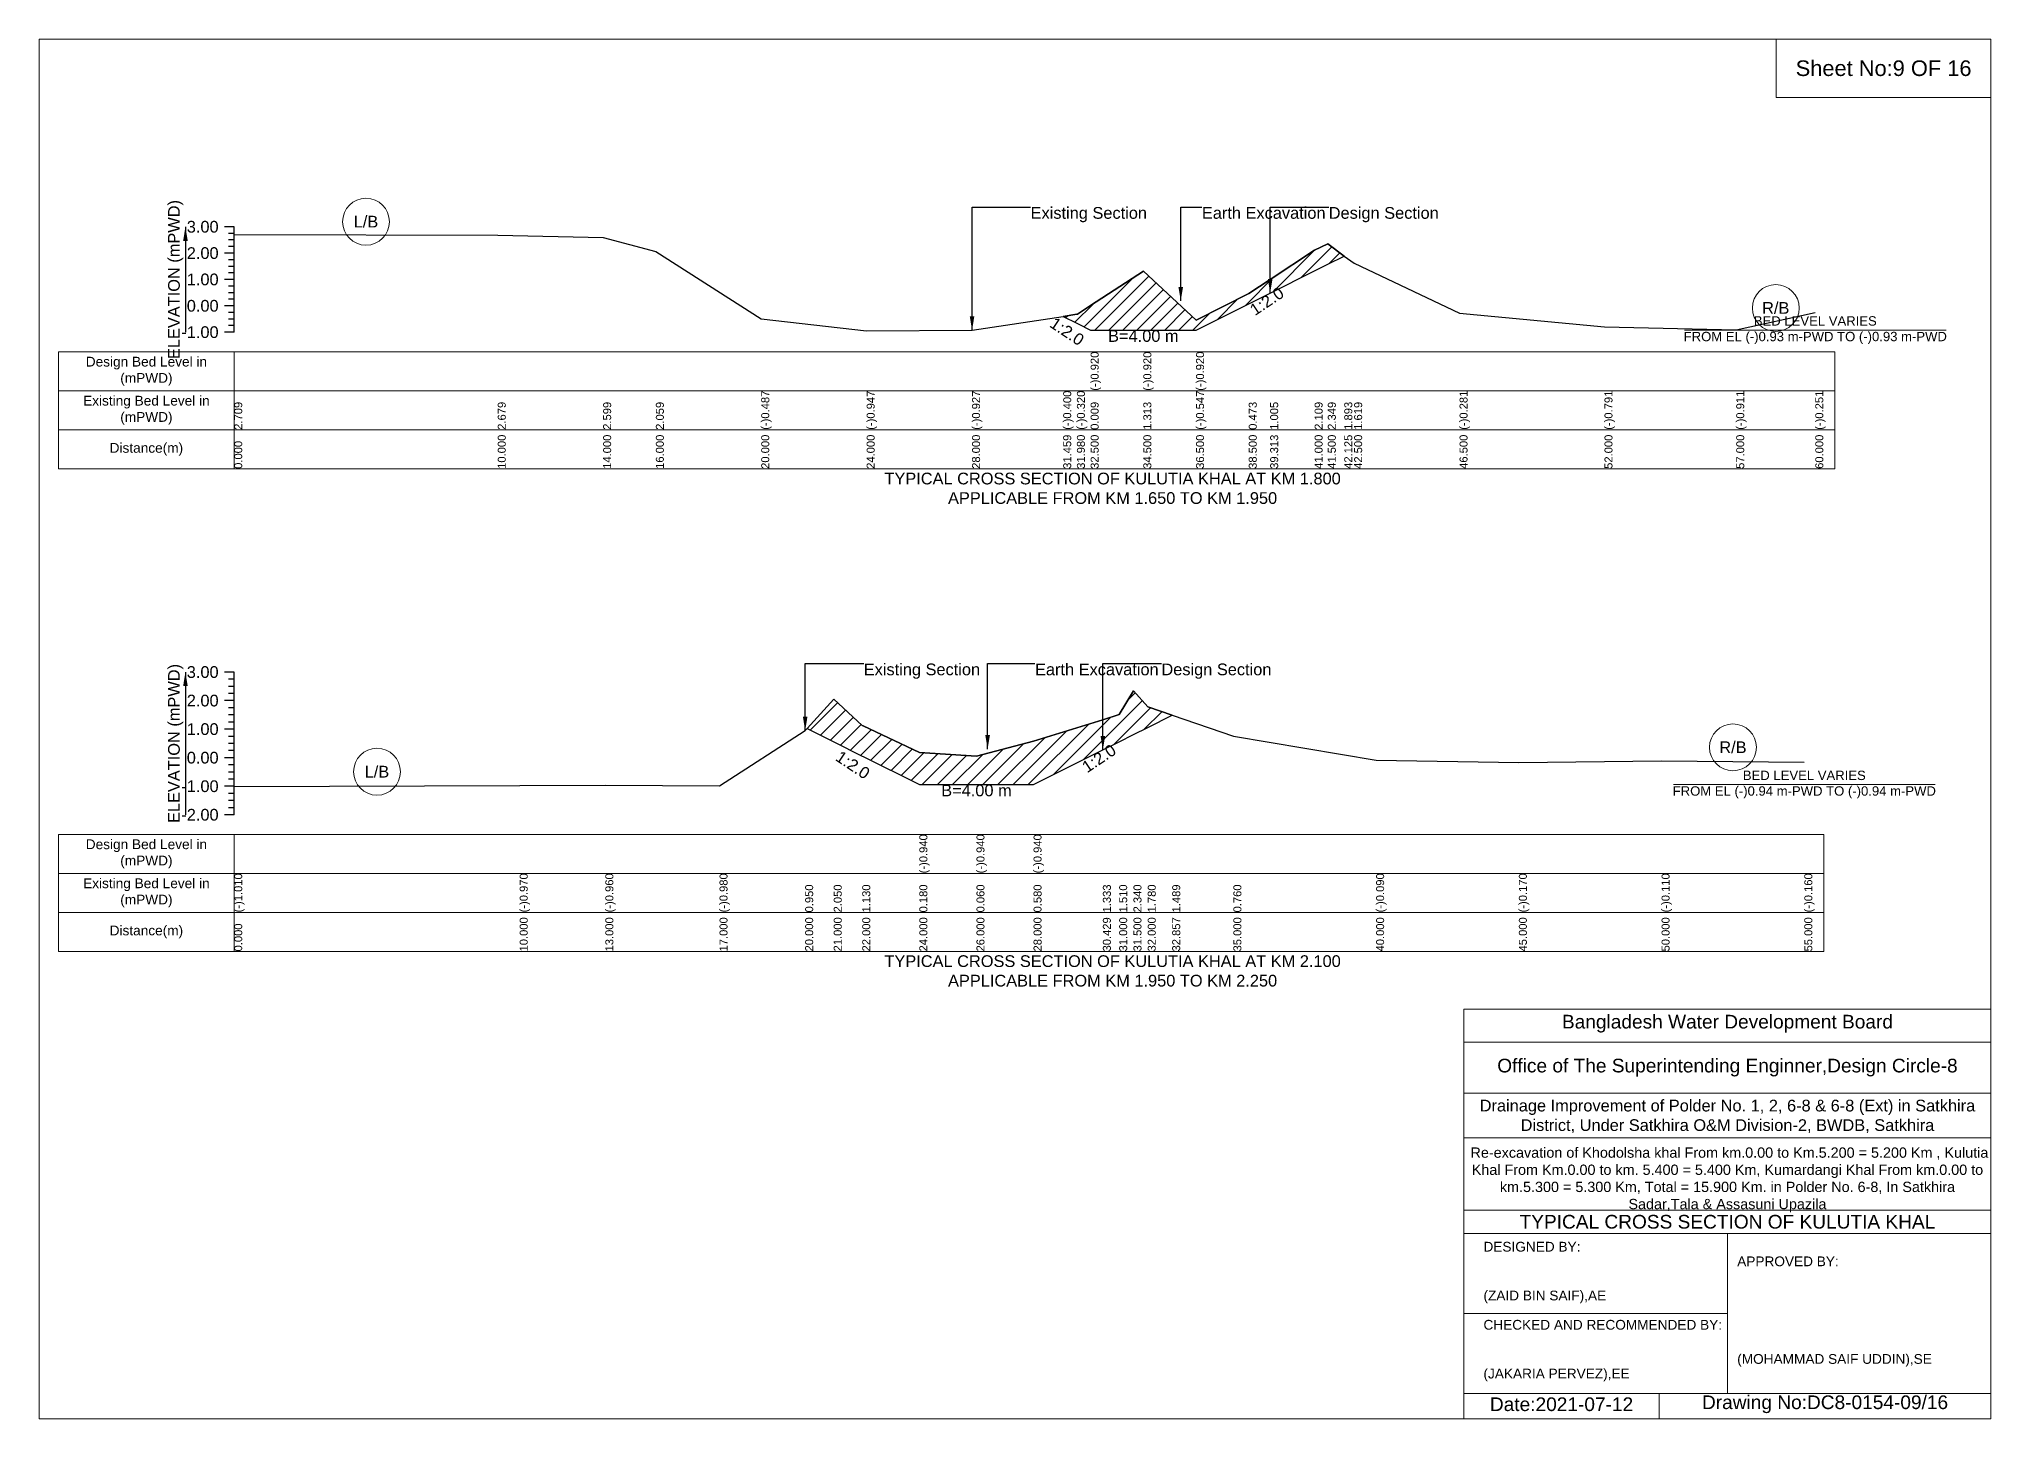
# Model space of a CAD drawing. Header units: inches. Extents: x 91000 to 568000, y -5656 to 0.
# Drawn here: x 330000 to 338000, y -5656 to 0 of the extents above; entities that cross this region are included whole.
import ezdxf

# ---------------------------------------------------------------- set-up
doc = ezdxf.new("R2010")
doc.units = ezdxf.units.IN
doc.header["$LTSCALE"] = 7
doc.header["$MEASUREMENT"] = 0
for name, color, linetype, lineweight in [('Cross section Data Border', 7, 'Continuous', 9), ('Cross Section Labels', 7, 'Continuous', 9), ('Existing_Bed_Level for Xsection', 7, 'Continuous', 25)]:
    doc.layers.add(name, color=color, linetype=linetype, lineweight=lineweight)
doc.styles.get("Standard").update_dxf_attribs({"font": 'arial.ttf'})
doc.dimstyles.get("Standard").update_dxf_attribs({"dimtxt": 0.18, "dimasz": 0.18, "dimexe": 0.18, "dimexo": 0.0625, "dimgap": 0.09, "dimtad": 0, "dimtih": 1, "dimtoh": 1, "dimdec": 4, "dimzin": 0, "dimdsep": 46, "dimtxsty": 'Standard', "dimcen": 0.09, "dimadec": 0, "dimazin": 0, "dimtfac": 1, "dimtdec": 4, "dimtofl": 0, "dimtmove": 0, "dimatfit": 3, "dimfxl": 1, "dimtolj": 1, "dimtzin": 0, "dimarcsym": 0})

msp = doc.modelspace()

# ---------------------------------------------------------------- hatches: boundary and pattern name
at = {"layer": 'Existing_Bed_Level for Xsection'}
h = msp.add_hatch(dxfattribs=at)
h.set_pattern_fill('ANSI31', color=256, scale=324, style=0)
h.paths.add_polyline_path([(334197.6, -1136.9), (334253.8, -1165), (334256, -1166.1), (334310, -1193.1), (334526, -1193.1), (334742, -1193.1), (334958, -1085.1), (335045.8, -1041.2), (335228, -950.1), (335282, -923.1), (335349.5, -889.3), (335282, -840), (335228, -866), (335045.8, -985.2), (334958, -1042.6), (334742, -1152.8), (334526, -951.9), (334310, -1092.8), (334256, -1128), (334253.8, -1128.3)])
h = msp.add_hatch(dxfattribs=at)
h.set_pattern_fill('ANSI31', color=256, scale=351, style=0)
h.paths.add_polyline_path([(333148, -2825.8), (333257, -2880.3), (333374, -2938.8), (333378, -2940.8), (333608, -3055.8), (333842, -3055.8), (334076, -3055.8), (334360.1, -2913.7), (334427, -2880.3), (334485.5, -2851.1), (334544, -2821.8), (334644.3, -2771.7), (334544, -2737.6), (334485.5, -2672.1), (334427, -2769.2), (334360.1, -2789.9), (334076, -2878), (333842, -2938.8), (333608, -2924.8), (333378, -2815.5), (333374, -2813.6), (333257, -2706)])

# ---------------------------------------------------------------- linework, layer by layer
at = {"layer": 'Cross section Data Border'}
for points in [[(330080, -1281.7), (337360, -1281.7), (337360, -1761.7), (330080, -1761.7)], [(330080, -3259.8), (337315, -3259.8), (337315, -3739.8), (330080, -3739.8)]]:
    msp.add_lwpolyline(points, close=True, dxfattribs=at)
for points in [[(330800, -1281.7), (330800, -1761.7)], [(330080, -1441.7), (337360, -1441.7)], [(330080, -1601.7), (337360, -1601.7)], [(330800, -3259.8), (330800, -3739.8)], [(330080, -3419.8), (337315, -3419.8)], [(330080, -3579.8), (337315, -3579.8)]]:
    msp.add_lwpolyline(points, dxfattribs=at)
at = {"layer": 'Cross Section Labels'}
for points in [[(330000, 0), (338000, 0), (338000, -5656), (330000, -5656)], [(337120, 0), (338000, 0), (338000, -240), (337120, -240)]]:
    msp.add_lwpolyline(points, close=True, dxfattribs=at)
for points in [[(336744.2, -1193.1), (337815.8, -1193.1)], [(336699.2, -3055.8), (337770.8, -3055.8)], [(335840, -5656), (335840, -3976), (338000, -3976)], [(335840, -4112), (338000, -4112)], [(335840, -4320), (338000, -4320)], [(335840, -4504), (338000, -4504)], [(335840, -4800), (338000, -4800)], [(335840, -4896), (338000, -4896)], [(336920, -4896), (336920, -5552)], [(335840, -5224), (336920, -5224)], [(335840, -5552), (338000, -5552)], [(336640, -5552), (336640, -5656)]]:
    msp.add_lwpolyline(points, dxfattribs=at)
for centre in [(331340, -748.8), (337118, -1102.5), (336942.5, -2903.1), (331385, -3003.2)]:
    msp.add_circle(centre, 96, dxfattribs=at)
at = {"layer": 'Existing_Bed_Level for Xsection'}
for points in [[(330800, -769.7), (330760, -769.7)], [(330800, -796.7), (330776, -796.7)], [(330800, -1201.7), (330800, -1093.7), (330800, -985.7), (330800, -877.7), (330800, -769.7)], [(330800, -877.7), (330760, -877.7)], [(330800, -823.7), (330776, -823.7)], [(330800, -850.7), (330776, -850.7)], [(330800, -801.2), (331880, -804.4), (332312, -813), (332528, -871.4), (332960, -1146.3), (333392, -1196), (333824, -1193.8), (334197.6, -1136.9), (334253.8, -1128.3), (334256, -1128), (334310, -1092.8), (334310, -1092.8), (334526, -951.9), (334526, -951.9), (334742, -1152.8), (334742, -1152.8), (334958, -1042.6), (335045.8, -985.2), (335228, -866), (335282, -840), (335349.5, -889.3), (335390, -918.9), (335822, -1124.1), (336416, -1179.2), (336956, -1192.1), (337280, -1120.8)], [(330800, -904.7), (330776, -904.7)], [(330800, -931.7), (330776, -931.7)], [(330800, -958.7), (330776, -958.7)], [(330800, -985.7), (330760, -985.7)], [(330800, -1012.7), (330776, -1012.7)], [(330800, -1039.7), (330776, -1039.7)], [(330800, -1093.7), (330760, -1093.7)], [(330800, -1066.7), (330776, -1066.7)], [(330800, -1120.7), (330776, -1120.7)], [(330800, -1147.7), (330776, -1147.7)], [(330800, -1174.7), (330776, -1174.7)], [(330800, -1201.7), (330760, -1201.7)], [(330800, -2594.8), (330760, -2594.8)], [(330800, -2624.1), (330776, -2624.1)], [(330800, -3179.8), (330800, -3062.8), (330800, -2945.8), (330800, -2828.8), (330800, -2711.8), (330800, -2594.8)], [(330800, -2711.8), (330760, -2711.8)], [(330800, -2653.3), (330776, -2653.3)], [(330800, -2682.6), (330776, -2682.6)], [(330800, -3064), (331970, -3059.3), (332321, -3058.2), (332789, -3060.5), (333140, -2834.7), (333148, -2825.8), (333257, -2706), (333374, -2813.6), (333378, -2815.5), (333608, -2924.8), (333608, -2924.8), (333842, -2938.8), (333842, -2938.8), (334076, -2878), (334076, -2878), (334360.1, -2789.9), (334427, -2769.2), (334485.5, -2672.1), (334544, -2737.6), (334644.3, -2771.7), (334895, -2856.9), (335480, -2956.4), (336065, -2965.7), (336650, -2958.7), (337235, -2964.6)], [(330800, -2741.1), (330776, -2741.1)], [(330800, -2770.3), (330776, -2770.3)], [(330800, -2799.6), (330776, -2799.6)], [(330800, -2828.8), (330760, -2828.8)], [(330800, -2858.1), (330776, -2858.1)], [(330800, -2945.8), (330760, -2945.8)], [(330800, -2887.3), (330776, -2887.3)], [(330800, -2916.6), (330776, -2916.6)], [(330800, -2975.1), (330776, -2975.1)], [(330800, -3004.3), (330776, -3004.3)], [(330800, -3033.6), (330776, -3033.6)], [(330800, -3062.8), (330760, -3062.8)], [(330800, -3092.1), (330776, -3092.1)], [(330800, -3179.8), (330760, -3179.8)], [(330800, -3121.3), (330776, -3121.3)], [(330800, -3150.6), (330776, -3150.6)]]:
    msp.add_lwpolyline(points, dxfattribs=at)
for points in [[(334197.6, -1136.9), (334197.6, -1136.9), (334253.8, -1165), (334256, -1166.1), (334310, -1193.1), (334310, -1193.1), (334526, -1193.1), (334526, -1193.1), (334742, -1193.1), (334742, -1193.1), (334958, -1085.1), (335045.8, -1041.2), (335228, -950.1), (335282, -923.1), (335349.5, -889.3), (335349.5, -889.3), (335349.5, -889.3), (335282, -840), (335228, -866), (335045.8, -985.2), (334958, -1042.6), (334742, -1152.8), (334742, -1152.8), (334526, -951.9), (334526, -951.9), (334310, -1092.8), (334310, -1092.8), (334256, -1128), (334253.8, -1128.3), (334197.6, -1136.9)], [(333148, -2825.8), (333148, -2825.8), (333257, -2880.3), (333374, -2938.8), (333378, -2940.8), (333608, -3055.8), (333608, -3055.8), (333842, -3055.8), (333842, -3055.8), (334076, -3055.8), (334076, -3055.8), (334360.1, -2913.7), (334427, -2880.3), (334485.5, -2851.1), (334544, -2821.8), (334644.3, -2771.7), (334644.3, -2771.7), (334644.3, -2771.7), (334544, -2737.6), (334485.5, -2672.1), (334427, -2769.2), (334360.1, -2789.9), (334076, -2878), (334076, -2878), (333842, -2938.8), (333842, -2938.8), (333608, -2924.8), (333608, -2924.8), (333378, -2815.5), (333374, -2813.6), (333257, -2706), (333148, -2825.8)]]:
    msp.add_lwpolyline(points, close=True, dxfattribs=at)

# ---------------------------------------------------------------- texts
at = {"layer": 'Cross section Data Border', "char_height": 40, "width": 640, "attachment_point": 5}
for s, insert in [('Design Bed Level in (mPWD)', (330440, -1361.7)), ('Existing Bed Level in (mPWD)', (330440, -1521.7)), ('Distance(m)', (330440, -1681.7)), ('Design Bed Level in (mPWD)', (330440, -3339.8)), ('Existing Bed Level in (mPWD)', (330440, -3499.8)), ('Distance(m)', (330440, -3659.8))]:
    msp.add_mtext(s, dxfattribs=dict(at, insert=insert))
at = {"layer": 'Cross Section Labels'}
for s, insert, char_height, attachment_point in [('Sheet No:9 OF 16', (337560, -120), 64, 5), ('Existing Section', (334064, -688.7), 48, 1), ('Earth Excavation', (334766, -688.7), 48, 1), ('Design Section', (335285.8, -688.7), 48, 1), ('L/B', (331340, -748.8), 48, 5), ('R/B', (337118, -1102.5), 48, 5), ('B=4.00 m', (334526, -1193.1), 48, 2), ('BED LEVEL VARIES ^JFROM EL (-)0.93 m-PWD TO (-)0.93 m-PWD', (337280, -1193.1), 38.4, 5), ('TYPICAL CROSS SECTION OF KULUTIA KHAL AT KM 1.800^JAPPLICABLE FROM KM 1.650 TO KM 1.950', (334400, -1841.7), 48, 5), ('Existing Section', (333380, -2559.7), 48, 1), ('Earth Excavation', (334082, -2559.7), 48, 1), ('Design Section', (334600.1, -2559.7), 48, 1), ('R/B', (336942.5, -2903.1), 48, 5), ('L/B', (331385, -3003.2), 48, 5), ('BED LEVEL VARIES ^JFROM EL (-)0.94 m-PWD TO (-)0.94 m-PWD', (337235, -3055.8), 38.4, 5), ('B=4.00 m', (333842, -3055.8), 48, 2), ('TYPICAL CROSS SECTION OF KULUTIA KHAL AT KM 2.100^JAPPLICABLE FROM KM 1.950 TO KM 2.250', (334400, -3819.8), 48, 5), ('Bangladesh Water Development Board', (336920, -4036), 56, 5), ('Office of The Superintending Enginner,Design Circle-8', (336920, -4216), 56, 5)]:
    msp.add_mtext(s, dxfattribs=dict(at, insert=insert, char_height=char_height, attachment_point=attachment_point))
at = {"layer": 'Cross Section Labels', "char_height": 48, "attachment_point": 2}
for insert, rotation in [((335018.8, -1054.7), 33.69007), ((334226.8, -1178.5), 326.30993), ((333348.8, -2955.4), 326.30993), ((334330.9, -2928.4), 33.69007)]:
    msp.add_mtext('1:2.0', dxfattribs=dict(at, insert=insert, rotation=rotation))
at = {"layer": 'Cross Section Labels'}
for s, insert, char_height, width, attachment_point in [('Drainage Improvement of Polder No. 1, 2, 6-8 & 6-8 (Ext) in Satkhira District, Under Satkhira O&M Division-2, BWDB, Satkhira', (336920, -4416), 48, 2240, 5), (' Re-excavation of Khodolsha khal From km.0.00 to Km.5.200 = 5.200 Km , Kulutia Khal From Km.0.00 to km. 5.400 = 5.400 Km, Kumardangi Khal From km.0.00 to km.5.300 = 5.300 Km, Total = 15.900 Km. in Polder No. 6-8, In Satkhira Sadar,Tala & Assasuni Upazila', (336920, -4676), 42.1524, 2160, 5), ('TYPICAL CROSS SECTION OF KULUTIA KHAL', (336920, -4848), 56, 2240, 5), ('DESIGNED BY:^J^J^J(ZAID BIN SAIF),AE', (335920, -5056), 40, 1120, 4), ('APPROVED BY:^J^J^J^J^J^J(MOHAMMAD SAIF UDDIN),SE', (336960, -5216), 40, 1120, 4), ('CHECKED AND RECOMMENDED BY:^J^J^J(JAKARIA PERVEZ),EE', (335920, -5376), 40, 1120, 4), ('Date:2021-07-12', (336240, -5596), 56, 1120, 5), ('Drawing No:DC8-0154-09/16', (337320, -5596), 56, 1760, 5)]:
    msp.add_mtext(s, dxfattribs=dict(at, insert=insert, char_height=char_height, width=width, attachment_point=attachment_point))
at = {"layer": 'Existing_Bed_Level for Xsection', "rotation": 90}
for s, insert, char_height, attachment_point in [('ELEVATION (mPWD)', (330560, -985.7), 48, 5), ('(-)0.920', (334310, -1441.7), 32.8, 1), ('(-)0.920', (334526, -1441.7), 32.8, 1), ('(-)0.920', (334742, -1441.7), 32.8, 1), ('2.709', (330800, -1601.7), 32.8, 1), ('2.679', (331880, -1601.7), 32.8, 1), ('2.599', (332312, -1601.7), 32.8, 1), ('2.059', (332528, -1601.7), 32.8, 1), ('(-)0.487', (332960, -1601.7), 32.8, 1), ('(-)0.947', (333392, -1601.7), 32.8, 1), ('(-)0.927', (333824, -1601.7), 32.8, 1), ('(-)0.400', (334197.6, -1601.7), 32.8, 1), ('(-)0.320', (334253.8, -1601.7), 32.8, 1), ('0.009', (334310, -1601.7), 32.8, 1), ('1.313', (334526, -1601.7), 32.8, 1), ('(-)0.547', (334742, -1601.7), 32.8, 1), ('0.473', (334958, -1601.7), 32.8, 1), ('1.005', (335045.8, -1601.7), 32.8, 1), ('2.109', (335228, -1601.7), 32.8, 1), ('2.349', (335282, -1601.7), 32.8, 1), ('1.893', (335349.5, -1601.7), 32.8, 1), ('1.619', (335390, -1601.7), 32.8, 1), ('(-)0.281', (335822, -1601.7), 32.8, 1), ('(-)0.791', (336416, -1601.7), 32.8, 1), ('(-)0.911', (336956, -1601.7), 32.8, 1), ('(-)0.251', (337280, -1601.7), 32.8, 1), ('0.000', (330800, -1761.7), 32.8, 1), ('10.000', (331880, -1761.7), 32.8, 1), ('14.000', (332312, -1761.7), 32.8, 1), ('16.000', (332528, -1761.7), 32.8, 1), ('20.000', (332960, -1761.7), 32.8, 1), ('24.000', (333392, -1761.7), 32.8, 1), ('28.000', (333824, -1761.7), 32.8, 1), ('31.459', (334197.6, -1761.7), 32.8, 1), ('31.980', (334253.8, -1761.7), 32.8, 1), ('32.500', (334310, -1761.7), 32.8, 1), ('34.500', (334526, -1761.7), 32.8, 1), ('36.500', (334742, -1761.7), 32.8, 1), ('38.500', (334958, -1761.7), 32.8, 1), ('39.313', (335045.8, -1761.7), 32.8, 1), ('41.000', (335228, -1761.7), 32.8, 1), ('41.500', (335282, -1761.7), 32.8, 1), ('42.125', (335349.5, -1761.7), 32.8, 1), ('42.500', (335390, -1761.7), 32.8, 1), ('46.500', (335822, -1761.7), 32.8, 1), ('52.000', (336416, -1761.7), 32.8, 1), ('57.000', (336956, -1761.7), 32.8, 1), ('60.000', (337280, -1761.7), 32.8, 1), ('ELEVATION (mPWD)', (330560, -2887.3), 48, 5), ('(-)0.940', (333608, -3419.8), 32.8, 1), ('(-)0.940', (333842, -3419.8), 32.8, 1), ('(-)0.940', (334076, -3419.8), 32.8, 1), ('(-)1.010', (330800, -3579.8), 32.8, 1), ('(-)0.970', (331970, -3579.8), 32.8, 1), ('(-)0.960', (332321, -3579.8), 32.8, 1), ('(-)0.980', (332789, -3579.8), 32.8, 1), ('(-)0.090', (335480, -3579.8), 32.8, 1), ('(-)0.170', (336065, -3579.8), 32.8, 1), ('(-)0.110', (336650, -3579.8), 32.8, 1), ('(-)0.160', (337235, -3579.8), 32.8, 1), ('0.950', (333140, -3579.8), 32.8, 1), ('2.050', (333257, -3579.8), 32.8, 1), ('1.130', (333374, -3579.8), 32.8, 1), ('0.180', (333608, -3579.8), 32.8, 1), ('0.060', (333842, -3579.8), 32.8, 1), ('0.580', (334076, -3579.8), 32.8, 1), ('1.333', (334360.1, -3579.8), 32.8, 1), ('1.510', (334427, -3579.8), 32.8, 1), ('2.340', (334485.5, -3579.8), 32.8, 1), ('1.780', (334544, -3579.8), 32.8, 1), ('1.489', (334644.3, -3579.8), 32.8, 1), ('0.760', (334895, -3579.8), 32.8, 1), ('0.000', (330800, -3739.8), 32.8, 1), ('10.000', (331970, -3739.8), 32.8, 1), ('13.000', (332321, -3739.8), 32.8, 1), ('17.000', (332789, -3739.8), 32.8, 1), ('20.000', (333140, -3739.8), 32.8, 1), ('21.000', (333257, -3739.8), 32.8, 1), ('22.000', (333374, -3739.8), 32.8, 1), ('24.000', (333608, -3739.8), 32.8, 1), ('26.000', (333842, -3739.8), 32.8, 1), ('28.000', (334076, -3739.8), 32.8, 1), ('30.429', (334360.1, -3739.8), 32.8, 1), ('31.000', (334427, -3739.8), 32.8, 1), ('31.500', (334485.5, -3739.8), 32.8, 1), ('32.000', (334544, -3739.8), 32.8, 1), ('32.857', (334644.3, -3739.8), 32.8, 1), ('35.000', (334895, -3739.8), 32.8, 1), ('40.000', (335480, -3739.8), 32.8, 1), ('45.000', (336065, -3739.8), 32.8, 1), ('50.000', (336650, -3739.8), 32.8, 1), ('55.000', (337235, -3739.8), 32.8, 1)]:
    msp.add_mtext(s, dxfattribs=dict(at, insert=insert, char_height=char_height, attachment_point=attachment_point))
at = {"layer": 'Existing_Bed_Level for Xsection', "char_height": 48, "attachment_point": 6}
for s, insert in [('3.00', (330736, -769.7)), ('2.00', (330736, -877.7)), ('1.00', (330736, -985.7)), ('0.00', (330736, -1093.7)), ('-1.00', (330736, -1201.7)), ('3.00', (330736, -2594.8)), ('2.00', (330736, -2711.8)), ('1.00', (330736, -2828.8)), ('0.00', (330736, -2945.8)), ('-1.00', (330736, -3062.8)), ('-2.00', (330736, -3179.8))]:
    msp.add_mtext(s, dxfattribs=dict(at, insert=insert))

# ---------------------------------------------------------------- leaders
at = {"layer": 'Cross Section Labels', "annotation_type": 0, "has_hookline": 1, "hookline_direction": 0}
for points, text_width in [([(333824, -1193.8), (333824, -688.7), (334063.9, -688.7)], 467.2), ([(334679.3, -1073.3), (334679.3, -688.7), (334765.9, -688.7)], 497), ([(335045.8, -1041.2), (335045.8, -688.7), (335285.7, -688.7)], 441.2), ([(333140, -2834.7), (333140, -2559.7), (333379.9, -2559.7)], 467.2), ([(333887.7, -2910.7), (333887.7, -2559.7), (334081.9, -2559.7)], 497), ([(334360.1, -2913.7), (334360.1, -2559.7), (334600.1, -2559.7)], 441.2)]:
    msp.add_leader(points, dimstyle='Standard', override={"dimasz": 57.6}, dxfattribs=dict(at, text_width=text_width))
at = {"layer": 'Existing_Bed_Level for Xsection'}
for points in [[(330600, -769.7), (330600, -1201.7)], [(330600, -2594.8), (330600, -3179.8)]]:
    msp.add_leader(points, dimstyle='Standard', override={"dimasz": 57.6}, dxfattribs=at)

doc.saveas('drawing.dxf')
